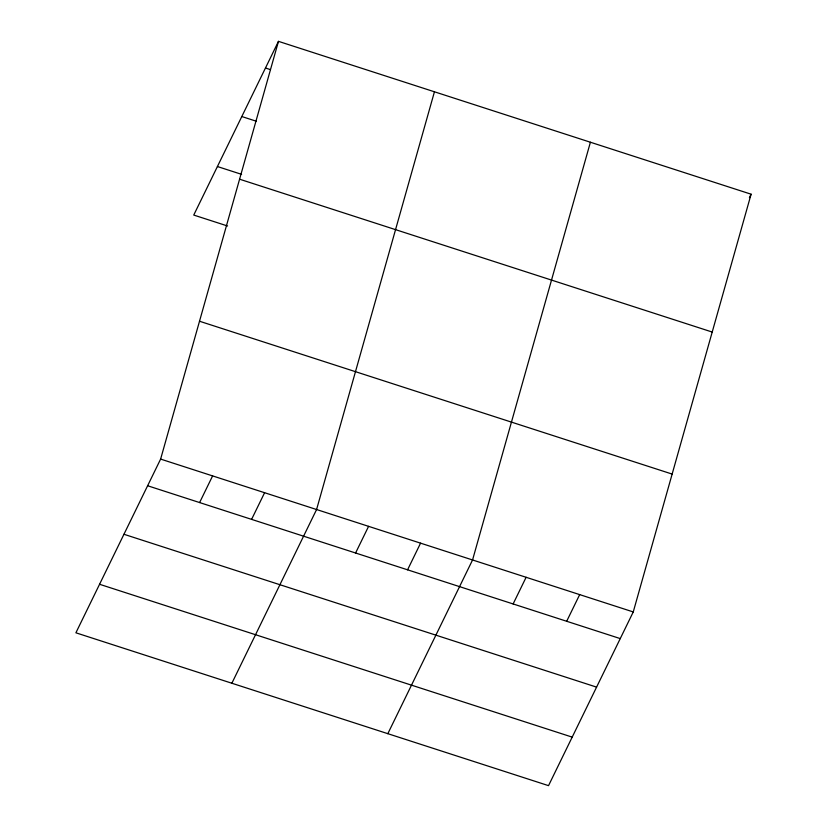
<?xml version="1.0" encoding="UTF-8"?>
<svg xmlns="http://www.w3.org/2000/svg" width="827" height="827" viewBox="0 0 827 827"><rect width="100%" height="100%" fill="white"/><g stroke="black" fill="none" stroke-linecap="round" stroke-linejoin="round"><path stroke-width="1.24" d="M160.624 459.088L278.472 41.35L751.102 194.2L633.255 611.939L548.528 785.65L75.898 632.8L160.624 459.088L633.255 611.939M434.444 91.787L316.586 509.525L231.86 683.247M590.406 142.234L472.558 559.972L387.832 733.683M278.472 41.35L193.745 215.061L227.601 226.009M199.607 502.558L212.611 475.907M251.594 519.377L264.599 492.716M355.579 553.005L368.584 526.344M407.566 569.813L420.571 543.153M513.122 603.948L526.117 577.287M749.407 197.674L751.102 194.2M566.681 621.273L579.686 594.613M265.477 68.01L270.305 69.571M241.804 116.535L256.308 121.228M217.418 166.537L241.598 174.352M239.582 179.201L712.212 332.051M199.514 321.238L672.144 474.078M147.62 485.749L620.25 638.599M123.947 534.273L596.577 687.123M99.56 584.275L572.191 737.126"/></g></svg>
